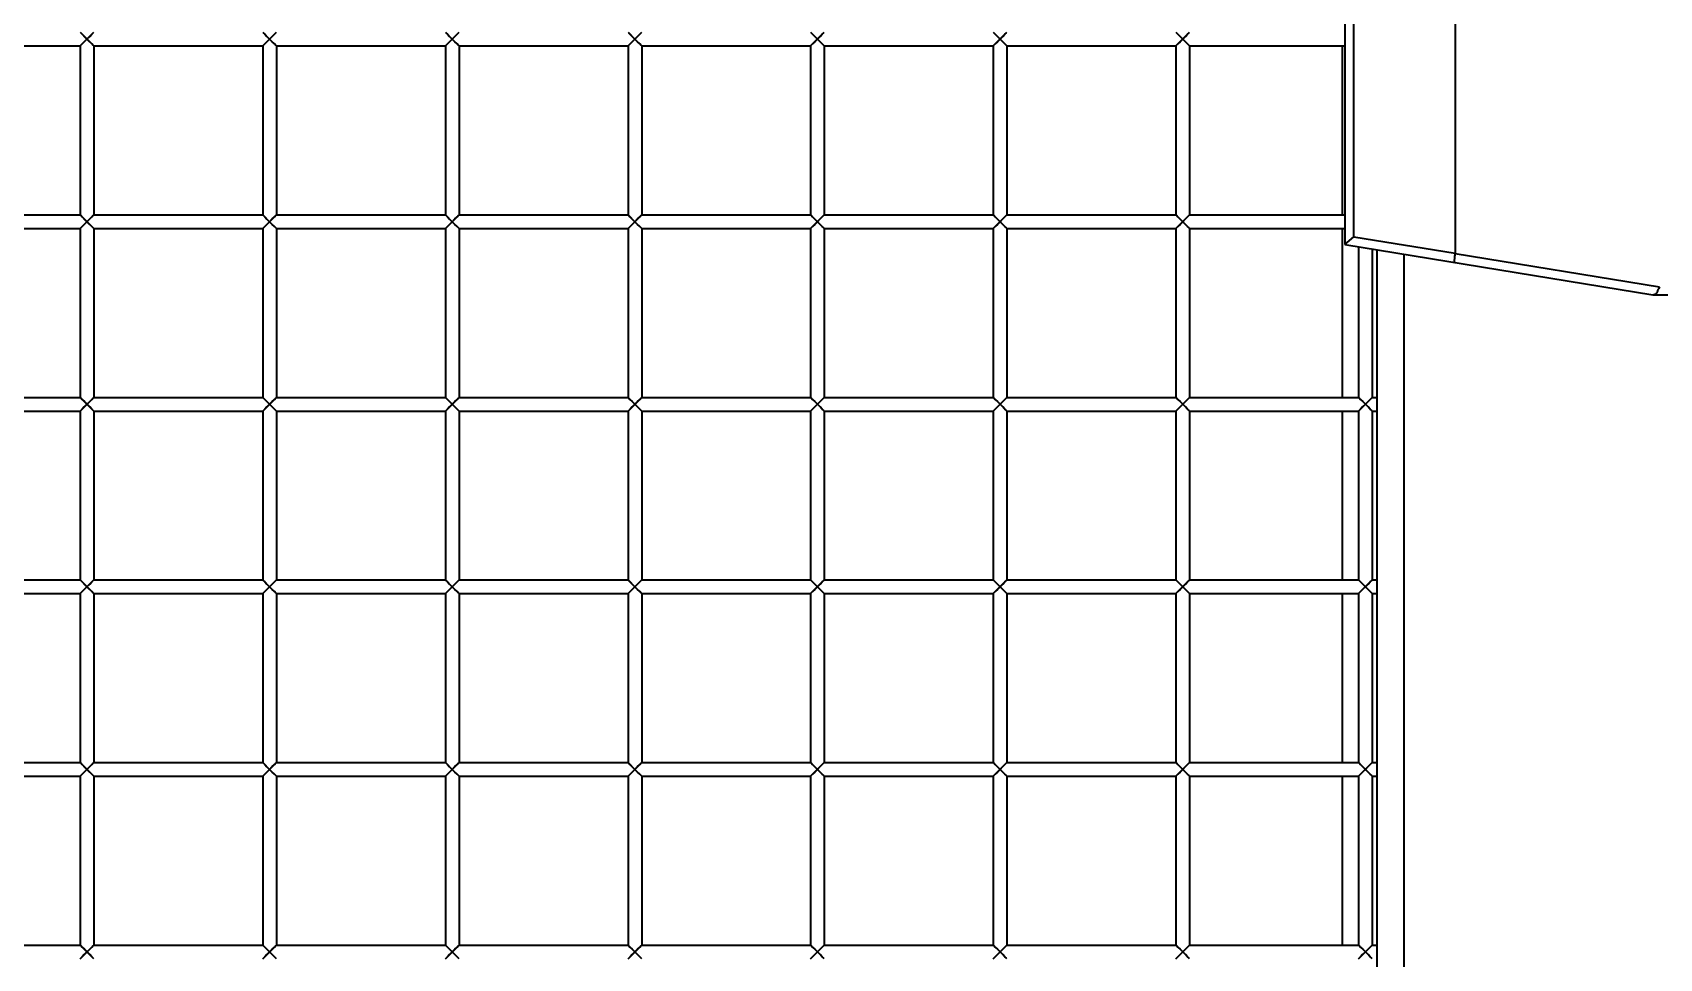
# Model space of a CAD drawing. Header units: millimetres. Extents: x 32496 to 166256, y 3504 to 23939.
# Drawn here: x 70086.1 to 70442.4, y 13026.7 to 13229.6 of the extents above; entities that cross this region are included whole.
import ezdxf

# ---------------------------------------------------------------- set-up
doc = ezdxf.new("R2010")
doc.units = ezdxf.units.MM
doc.layers.get('0').update_dxf_attribs({"lineweight": 35})

# ---------------------------------------------------------------- blocks, each defined once
blk = doc.blocks.new('8-1250')
at = {"linetype": 'Continuous'}
for p, q in [((-2648.43, -33733.37), (-2648.43, -33790.21)), ((-2672.63, -33735.29), (-2672.63, -33788.29)), ((-2670.63, -33786.59), (-2670.63, -33736.99)), ((-2949.63, -33741.79), (-2948.13, -33743.29)), ((-2949.63, -33744.79), (-2946.63, -33741.79)), ((-2909.63, -33741.79), (-2908.13, -33743.29)), ((-2909.63, -33744.79), (-2906.63, -33741.79)), ((-2869.63, -33741.79), (-2868.13, -33743.29)), ((-2869.63, -33744.79), (-2866.63, -33741.79)), ((-2829.63, -33741.79), (-2828.13, -33743.29)), ((-2829.63, -33744.79), (-2826.63, -33741.79)), ((-2789.63, -33741.79), (-2788.13, -33743.29)), ((-2789.63, -33744.79), (-2786.63, -33741.79)), ((-2749.63, -33741.79), (-2748.13, -33743.29)), ((-2749.63, -33744.79), (-2746.63, -33741.79)), ((-2709.63, -33741.79), (-2708.13, -33743.29)), ((-2709.63, -33744.79), (-2706.63, -33741.79)), ((-2986.63, -33744.79), (-2949.63, -33744.79)), ((-2949.63, -33744.79), (-2949.63, -33781.79)), ((-2946.63, -33744.79), (-2948.13, -33743.29)), ((-2946.63, -33744.79), (-2946.63, -33781.79)), ((-2946.63, -33744.79), (-2909.63, -33744.79)), ((-2909.63, -33744.79), (-2909.63, -33781.79)), ((-2906.63, -33744.79), (-2908.13, -33743.29)), ((-2906.63, -33744.79), (-2906.63, -33781.79)), ((-2906.63, -33744.79), (-2869.63, -33744.79)), ((-2869.63, -33744.79), (-2869.63, -33781.79)), ((-2866.63, -33744.79), (-2868.13, -33743.29)), ((-2866.63, -33744.79), (-2866.63, -33781.79)), ((-2866.63, -33744.79), (-2829.63, -33744.79)), ((-2829.63, -33744.79), (-2829.63, -33781.79)), ((-2826.63, -33744.79), (-2828.13, -33743.29)), ((-2826.63, -33744.79), (-2826.63, -33781.79)), ((-2826.63, -33744.79), (-2789.63, -33744.79)), ((-2789.63, -33744.79), (-2789.63, -33781.79)), ((-2786.63, -33744.79), (-2788.13, -33743.29)), ((-2786.63, -33744.79), (-2786.63, -33781.79)), ((-2786.63, -33744.79), (-2749.63, -33744.79)), ((-2749.63, -33744.79), (-2749.63, -33781.79)), ((-2746.63, -33744.79), (-2748.13, -33743.29)), ((-2746.63, -33744.79), (-2746.63, -33781.79)), ((-2746.63, -33744.79), (-2709.63, -33744.79)), ((-2709.63, -33744.79), (-2709.63, -33781.79)), ((-2706.63, -33744.79), (-2708.13, -33743.29)), ((-2706.63, -33744.79), (-2706.63, -33781.79)), ((-2706.63, -33744.79), (-2672.63, -33744.79)), ((-2673.13, -33781.79), (-2673.13, -33744.79)), ((-2986.63, -33781.79), (-2949.63, -33781.79)), ((-2986.63, -33784.79), (-2949.63, -33784.79)), ((-2949.63, -33781.79), (-2948.13, -33783.29)), ((-2949.63, -33784.79), (-2946.63, -33781.79)), ((-2949.63, -33784.79), (-2949.63, -33821.79)), ((-2946.63, -33784.79), (-2948.13, -33783.29)), ((-2946.63, -33781.79), (-2909.63, -33781.79)), ((-2946.63, -33784.79), (-2946.63, -33821.79)), ((-2946.63, -33784.79), (-2909.63, -33784.79)), ((-2909.63, -33781.79), (-2908.13, -33783.29)), ((-2909.63, -33784.79), (-2906.63, -33781.79)), ((-2909.63, -33784.79), (-2909.63, -33821.79)), ((-2906.63, -33784.79), (-2908.13, -33783.29)), ((-2906.63, -33781.79), (-2869.63, -33781.79)), ((-2906.63, -33784.79), (-2906.63, -33821.79)), ((-2906.63, -33784.79), (-2869.63, -33784.79)), ((-2869.63, -33781.79), (-2868.13, -33783.29)), ((-2869.63, -33784.79), (-2866.63, -33781.79)), ((-2869.63, -33784.79), (-2869.63, -33821.79)), ((-2866.63, -33784.79), (-2868.13, -33783.29)), ((-2866.63, -33781.79), (-2829.63, -33781.79)), ((-2866.63, -33784.79), (-2866.63, -33821.79)), ((-2866.63, -33784.79), (-2829.63, -33784.79)), ((-2829.63, -33781.79), (-2828.13, -33783.29)), ((-2829.63, -33784.79), (-2826.63, -33781.79)), ((-2829.63, -33784.79), (-2829.63, -33821.79)), ((-2826.63, -33784.79), (-2828.13, -33783.29)), ((-2826.63, -33781.79), (-2789.63, -33781.79)), ((-2826.63, -33784.79), (-2826.63, -33821.79)), ((-2826.63, -33784.79), (-2789.63, -33784.79)), ((-2789.63, -33781.79), (-2788.13, -33783.29)), ((-2789.63, -33784.79), (-2786.63, -33781.79)), ((-2789.63, -33784.79), (-2789.63, -33821.79)), ((-2786.63, -33784.79), (-2788.13, -33783.29)), ((-2786.63, -33781.79), (-2749.63, -33781.79)), ((-2786.63, -33784.79), (-2786.63, -33821.79)), ((-2786.63, -33784.79), (-2749.63, -33784.79)), ((-2749.63, -33781.79), (-2748.13, -33783.29)), ((-2749.63, -33784.79), (-2746.63, -33781.79)), ((-2749.63, -33784.79), (-2749.63, -33821.79)), ((-2746.63, -33784.79), (-2748.13, -33783.29)), ((-2746.63, -33781.79), (-2709.63, -33781.79)), ((-2746.63, -33784.79), (-2746.63, -33821.79)), ((-2746.63, -33784.79), (-2709.63, -33784.79)), ((-2709.63, -33781.79), (-2708.13, -33783.29)), ((-2709.63, -33784.79), (-2706.63, -33781.79)), ((-2709.63, -33784.79), (-2709.63, -33821.79)), ((-2706.63, -33784.79), (-2708.13, -33783.29)), ((-2706.63, -33781.79), (-2672.63, -33781.79)), ((-2706.63, -33784.79), (-2706.63, -33821.79)), ((-2706.63, -33784.79), (-2672.63, -33784.79)), ((-2673.13, -33821.79), (-2673.13, -33784.79)), ((-2672.63, -33788.29), (-2670.63, -33786.59)), ((-2672.63, -33788.29), (-2605.13, -33799.29)), ((-2670.63, -33786.59), (-2648.43, -33790.21)), ((-2669.63, -33788.78), (-2669.63, -33821.79)), ((-2666.63, -33789.27), (-2666.63, -33821.79)), ((-2665.63, -33789.43), (-2665.63, -34414.79)), ((-2659.63, -34433.17), (-2659.63, -33790.41)), ((-2648.43, -33790.28), (-2603.71, -33797.57)), ((-2605.13, -33799.29), (-2551.63, -33799.29)), ((-2986.63, -33821.79), (-2949.63, -33821.79)), ((-2949.63, -33821.79), (-2948.13, -33823.29)), ((-2949.63, -33824.79), (-2946.63, -33821.79)), ((-2946.63, -33824.79), (-2948.13, -33823.29)), ((-2946.63, -33821.79), (-2909.63, -33821.79)), ((-2909.63, -33821.79), (-2908.13, -33823.29)), ((-2909.63, -33824.79), (-2906.63, -33821.79)), ((-2906.63, -33824.79), (-2908.13, -33823.29)), ((-2906.63, -33821.79), (-2869.63, -33821.79)), ((-2869.63, -33821.79), (-2868.13, -33823.29)), ((-2869.63, -33824.79), (-2866.63, -33821.79)), ((-2866.63, -33824.79), (-2868.13, -33823.29)), ((-2866.63, -33821.79), (-2829.63, -33821.79)), ((-2829.63, -33821.79), (-2828.13, -33823.29)), ((-2829.63, -33824.79), (-2826.63, -33821.79)), ((-2826.63, -33824.79), (-2828.13, -33823.29)), ((-2826.63, -33821.79), (-2789.63, -33821.79)), ((-2789.63, -33821.79), (-2788.13, -33823.29)), ((-2789.63, -33824.79), (-2786.63, -33821.79)), ((-2786.63, -33824.79), (-2788.13, -33823.29)), ((-2786.63, -33821.79), (-2749.63, -33821.79)), ((-2749.63, -33821.79), (-2748.13, -33823.29)), ((-2749.63, -33824.79), (-2746.63, -33821.79)), ((-2746.63, -33824.79), (-2748.13, -33823.29)), ((-2746.63, -33821.79), (-2709.63, -33821.79)), ((-2709.63, -33821.79), (-2708.13, -33823.29)), ((-2709.63, -33824.79), (-2706.63, -33821.79)), ((-2706.63, -33824.79), (-2708.13, -33823.29)), ((-2706.63, -33821.79), (-2669.63, -33821.79)), ((-2669.63, -33821.79), (-2668.13, -33823.29)), ((-2669.63, -33824.79), (-2666.63, -33821.79)), ((-2666.63, -33824.79), (-2668.13, -33823.29)), ((-2666.63, -33821.79), (-2665.63, -33821.79)), ((-2986.63, -33824.79), (-2949.63, -33824.79)), ((-2949.63, -33824.79), (-2949.63, -33861.79)), ((-2946.63, -33824.79), (-2946.63, -33861.79)), ((-2946.63, -33824.79), (-2909.63, -33824.79)), ((-2909.63, -33824.79), (-2909.63, -33861.79)), ((-2906.63, -33824.79), (-2906.63, -33861.79)), ((-2906.63, -33824.79), (-2869.63, -33824.79)), ((-2869.63, -33824.79), (-2869.63, -33861.79)), ((-2866.63, -33824.79), (-2866.63, -33861.79)), ((-2866.63, -33824.79), (-2829.63, -33824.79)), ((-2829.63, -33824.79), (-2829.63, -33861.79)), ((-2826.63, -33824.79), (-2826.63, -33861.79)), ((-2826.63, -33824.79), (-2789.63, -33824.79)), ((-2789.63, -33824.79), (-2789.63, -33861.79)), ((-2786.63, -33824.79), (-2786.63, -33861.79)), ((-2786.63, -33824.79), (-2749.63, -33824.79)), ((-2749.63, -33824.79), (-2749.63, -33861.79)), ((-2746.63, -33824.79), (-2746.63, -33861.79)), ((-2746.63, -33824.79), (-2709.63, -33824.79)), ((-2709.63, -33824.79), (-2709.63, -33861.79)), ((-2706.63, -33824.79), (-2706.63, -33861.79)), ((-2706.63, -33824.79), (-2669.63, -33824.79)), ((-2673.13, -33861.79), (-2673.13, -33824.79)), ((-2669.63, -33824.79), (-2669.63, -33861.79)), ((-2666.63, -33824.79), (-2666.63, -33861.79)), ((-2666.63, -33824.79), (-2665.63, -33824.79)), ((-2986.63, -33861.79), (-2949.63, -33861.79)), ((-2949.63, -33861.79), (-2948.13, -33863.29)), ((-2949.63, -33864.79), (-2946.63, -33861.79)), ((-2946.63, -33864.79), (-2948.13, -33863.29)), ((-2946.63, -33861.79), (-2909.63, -33861.79)), ((-2909.63, -33861.79), (-2908.13, -33863.29)), ((-2909.63, -33864.79), (-2906.63, -33861.79)), ((-2906.63, -33864.79), (-2908.13, -33863.29)), ((-2906.63, -33861.79), (-2869.63, -33861.79)), ((-2869.63, -33861.79), (-2868.13, -33863.29)), ((-2869.63, -33864.79), (-2866.63, -33861.79)), ((-2866.63, -33864.79), (-2868.13, -33863.29)), ((-2866.63, -33861.79), (-2829.63, -33861.79)), ((-2829.63, -33861.79), (-2828.13, -33863.29)), ((-2829.63, -33864.79), (-2826.63, -33861.79)), ((-2826.63, -33864.79), (-2828.13, -33863.29)), ((-2826.63, -33861.79), (-2789.63, -33861.79)), ((-2789.63, -33861.79), (-2788.13, -33863.29)), ((-2789.63, -33864.79), (-2786.63, -33861.79)), ((-2786.63, -33864.79), (-2788.13, -33863.29)), ((-2786.63, -33861.79), (-2749.63, -33861.79)), ((-2749.63, -33861.79), (-2748.13, -33863.29)), ((-2749.63, -33864.79), (-2746.63, -33861.79)), ((-2746.63, -33864.79), (-2748.13, -33863.29)), ((-2746.63, -33861.79), (-2709.63, -33861.79)), ((-2709.63, -33861.79), (-2708.13, -33863.29)), ((-2709.63, -33864.79), (-2706.63, -33861.79)), ((-2706.63, -33864.79), (-2708.13, -33863.29)), ((-2706.63, -33861.79), (-2669.63, -33861.79)), ((-2669.63, -33861.79), (-2668.13, -33863.29)), ((-2669.63, -33864.79), (-2666.63, -33861.79)), ((-2666.63, -33864.79), (-2668.13, -33863.29)), ((-2666.63, -33861.79), (-2665.63, -33861.79)), ((-2986.63, -33864.79), (-2949.63, -33864.79)), ((-2949.63, -33864.79), (-2949.63, -33901.79)), ((-2946.63, -33864.79), (-2946.63, -33901.79)), ((-2946.63, -33864.79), (-2909.63, -33864.79)), ((-2909.63, -33864.79), (-2909.63, -33901.79)), ((-2906.63, -33864.79), (-2906.63, -33901.79)), ((-2906.63, -33864.79), (-2869.63, -33864.79)), ((-2869.63, -33864.79), (-2869.63, -33901.79)), ((-2866.63, -33864.79), (-2866.63, -33901.79)), ((-2866.63, -33864.79), (-2829.63, -33864.79)), ((-2829.63, -33864.79), (-2829.63, -33901.79)), ((-2826.63, -33864.79), (-2826.63, -33901.79)), ((-2826.63, -33864.79), (-2789.63, -33864.79)), ((-2789.63, -33864.79), (-2789.63, -33901.79)), ((-2786.63, -33864.79), (-2786.63, -33901.79)), ((-2786.63, -33864.79), (-2749.63, -33864.79)), ((-2749.63, -33864.79), (-2749.63, -33901.79)), ((-2746.63, -33864.79), (-2746.63, -33901.79)), ((-2746.63, -33864.79), (-2709.63, -33864.79)), ((-2709.63, -33864.79), (-2709.63, -33901.79)), ((-2706.63, -33864.79), (-2706.63, -33901.79)), ((-2706.63, -33864.79), (-2669.63, -33864.79)), ((-2673.13, -33901.79), (-2673.13, -33864.79)), ((-2669.63, -33864.79), (-2669.63, -33901.79)), ((-2666.63, -33864.79), (-2666.63, -33901.79)), ((-2666.63, -33864.79), (-2665.63, -33864.79)), ((-2986.63, -33901.79), (-2949.63, -33901.79)), ((-2949.63, -33901.79), (-2948.13, -33903.29)), ((-2949.63, -33904.79), (-2946.63, -33901.79)), ((-2946.63, -33901.79), (-2909.63, -33901.79)), ((-2909.63, -33901.79), (-2908.13, -33903.29)), ((-2909.63, -33904.79), (-2906.63, -33901.79)), ((-2906.63, -33901.79), (-2869.63, -33901.79)), ((-2869.63, -33901.79), (-2868.13, -33903.29)), ((-2869.63, -33904.79), (-2866.63, -33901.79)), ((-2866.63, -33901.79), (-2829.63, -33901.79)), ((-2829.63, -33901.79), (-2828.13, -33903.29)), ((-2829.63, -33904.79), (-2826.63, -33901.79)), ((-2826.63, -33901.79), (-2789.63, -33901.79)), ((-2789.63, -33901.79), (-2788.13, -33903.29)), ((-2789.63, -33904.79), (-2786.63, -33901.79)), ((-2786.63, -33901.79), (-2749.63, -33901.79)), ((-2749.63, -33901.79), (-2748.13, -33903.29)), ((-2749.63, -33904.79), (-2746.63, -33901.79)), ((-2746.63, -33901.79), (-2709.63, -33901.79)), ((-2709.63, -33901.79), (-2708.13, -33903.29)), ((-2709.63, -33904.79), (-2706.63, -33901.79)), ((-2706.63, -33901.79), (-2669.63, -33901.79)), ((-2669.63, -33901.79), (-2668.13, -33903.29)), ((-2669.63, -33904.79), (-2666.63, -33901.79)), ((-2666.63, -33901.79), (-2665.63, -33901.79)), ((-2986.63, -33904.79), (-2949.63, -33904.79)), ((-2949.63, -33904.79), (-2949.63, -33941.79)), ((-2946.63, -33904.79), (-2948.13, -33903.29)), ((-2946.63, -33904.79), (-2946.63, -33941.79)), ((-2946.63, -33904.79), (-2909.63, -33904.79)), ((-2909.63, -33904.79), (-2909.63, -33941.79)), ((-2906.63, -33904.79), (-2908.13, -33903.29)), ((-2906.63, -33904.79), (-2906.63, -33941.79)), ((-2906.63, -33904.79), (-2869.63, -33904.79)), ((-2869.63, -33904.79), (-2869.63, -33941.79)), ((-2866.63, -33904.79), (-2868.13, -33903.29)), ((-2866.63, -33904.79), (-2866.63, -33941.79)), ((-2866.63, -33904.79), (-2829.63, -33904.79)), ((-2829.63, -33904.79), (-2829.63, -33941.79)), ((-2826.63, -33904.79), (-2828.13, -33903.29)), ((-2826.63, -33904.79), (-2826.63, -33941.79)), ((-2826.63, -33904.79), (-2789.63, -33904.79)), ((-2789.63, -33904.79), (-2789.63, -33941.79)), ((-2786.63, -33904.79), (-2788.13, -33903.29)), ((-2786.63, -33904.79), (-2786.63, -33941.79)), ((-2786.63, -33904.79), (-2749.63, -33904.79)), ((-2749.63, -33904.79), (-2749.63, -33941.79)), ((-2746.63, -33904.79), (-2748.13, -33903.29)), ((-2746.63, -33904.79), (-2746.63, -33941.79)), ((-2746.63, -33904.79), (-2709.63, -33904.79)), ((-2709.63, -33904.79), (-2709.63, -33941.79)), ((-2706.63, -33904.79), (-2708.13, -33903.29)), ((-2706.63, -33904.79), (-2706.63, -33941.79)), ((-2706.63, -33904.79), (-2669.63, -33904.79)), ((-2673.13, -33941.79), (-2673.13, -33904.79)), ((-2669.63, -33904.79), (-2669.63, -33941.79)), ((-2666.63, -33904.79), (-2668.13, -33903.29)), ((-2666.63, -33904.79), (-2666.63, -33941.79)), ((-2666.63, -33904.79), (-2665.63, -33904.79)), ((-2986.63, -33941.79), (-2949.63, -33941.79)), ((-2949.63, -33941.79), (-2948.13, -33943.29)), ((-2949.63, -33944.79), (-2946.63, -33941.79)), ((-2946.63, -33941.79), (-2909.63, -33941.79)), ((-2909.63, -33941.79), (-2908.13, -33943.29)), ((-2909.63, -33944.79), (-2906.63, -33941.79)), ((-2906.63, -33941.79), (-2869.63, -33941.79)), ((-2869.63, -33941.79), (-2868.13, -33943.29)), ((-2869.63, -33944.79), (-2866.63, -33941.79)), ((-2866.63, -33941.79), (-2829.63, -33941.79)), ((-2829.63, -33941.79), (-2828.13, -33943.29)), ((-2829.63, -33944.79), (-2826.63, -33941.79)), ((-2826.63, -33941.79), (-2789.63, -33941.79)), ((-2789.63, -33941.79), (-2788.13, -33943.29)), ((-2789.63, -33944.79), (-2786.63, -33941.79)), ((-2786.63, -33941.79), (-2749.63, -33941.79)), ((-2749.63, -33941.79), (-2748.13, -33943.29)), ((-2749.63, -33944.79), (-2746.63, -33941.79)), ((-2746.63, -33941.79), (-2709.63, -33941.79)), ((-2709.63, -33941.79), (-2708.13, -33943.29)), ((-2709.63, -33944.79), (-2706.63, -33941.79)), ((-2706.63, -33941.79), (-2669.63, -33941.79)), ((-2669.63, -33941.79), (-2668.13, -33943.29)), ((-2669.63, -33944.79), (-2666.63, -33941.79)), ((-2666.63, -33941.79), (-2665.63, -33941.79)), ((-2946.63, -33944.79), (-2948.13, -33943.29)), ((-2906.63, -33944.79), (-2908.13, -33943.29)), ((-2866.63, -33944.79), (-2868.13, -33943.29)), ((-2826.63, -33944.79), (-2828.13, -33943.29)), ((-2786.63, -33944.79), (-2788.13, -33943.29)), ((-2746.63, -33944.79), (-2748.13, -33943.29)), ((-2706.63, -33944.79), (-2708.13, -33943.29)), ((-2666.63, -33944.79), (-2668.13, -33943.29))]:
    blk.add_line(p, q, dxfattribs=at)
for points in [[(-2949.51, -33741.9), (-2949.2, -33742.22), (-2948.71, -33742.71), (-2947.54, -33743.88)], [(-2948.13, -33743.29), (-2947.54, -33742.7), (-2947.07, -33742.23), (-2946.74, -33741.9)], [(-2909.51, -33741.9), (-2909.2, -33742.22), (-2908.71, -33742.71), (-2907.54, -33743.88)], [(-2908.13, -33743.29), (-2907.54, -33742.7), (-2907.07, -33742.23), (-2906.74, -33741.9)], [(-2869.51, -33741.9), (-2869.2, -33742.22), (-2868.71, -33742.71), (-2867.54, -33743.88)], [(-2868.13, -33743.29), (-2867.54, -33742.7), (-2867.07, -33742.23), (-2866.74, -33741.9)], [(-2829.51, -33741.9), (-2829.2, -33742.22), (-2828.71, -33742.71), (-2827.54, -33743.88)], [(-2828.13, -33743.29), (-2827.54, -33742.7), (-2827.07, -33742.23), (-2826.74, -33741.9)], [(-2789.51, -33741.9), (-2789.2, -33742.22), (-2788.71, -33742.71), (-2787.54, -33743.88)], [(-2788.13, -33743.29), (-2787.54, -33742.7), (-2787.07, -33742.23), (-2786.74, -33741.9)], [(-2749.51, -33741.9), (-2749.2, -33742.22), (-2748.71, -33742.71), (-2747.54, -33743.88)], [(-2748.13, -33743.29), (-2747.54, -33742.7), (-2747.07, -33742.23), (-2746.74, -33741.9)], [(-2709.51, -33741.9), (-2709.2, -33742.22), (-2708.71, -33742.71), (-2707.54, -33743.88)], [(-2708.13, -33743.29), (-2707.54, -33742.7), (-2707.07, -33742.23), (-2706.74, -33741.9)], [(-2948.13, -33743.29), (-2948.72, -33743.88), (-2949.19, -33744.35)], [(-2946.74, -33744.67), (-2947.07, -33744.35), (-2947.54, -33743.88)], [(-2908.13, -33743.29), (-2908.72, -33743.88), (-2909.19, -33744.35)], [(-2906.74, -33744.67), (-2907.07, -33744.35), (-2907.54, -33743.88)], [(-2868.13, -33743.29), (-2868.72, -33743.88), (-2869.19, -33744.35)], [(-2866.74, -33744.67), (-2867.07, -33744.35), (-2867.54, -33743.88)], [(-2828.13, -33743.29), (-2828.72, -33743.88), (-2829.19, -33744.35)], [(-2826.74, -33744.67), (-2827.07, -33744.35), (-2827.54, -33743.88)], [(-2788.13, -33743.29), (-2788.72, -33743.88), (-2789.19, -33744.35)], [(-2786.74, -33744.67), (-2787.07, -33744.35), (-2787.54, -33743.88)], [(-2748.13, -33743.29), (-2748.72, -33743.88), (-2749.19, -33744.35)], [(-2746.74, -33744.67), (-2747.07, -33744.35), (-2747.54, -33743.88)], [(-2708.13, -33743.29), (-2708.72, -33743.88), (-2709.19, -33744.35)], [(-2706.74, -33744.67), (-2707.07, -33744.35), (-2707.54, -33743.88)], [(-2949.51, -33781.9), (-2949.2, -33782.22), (-2948.71, -33782.71), (-2947.54, -33783.88)], [(-2948.13, -33783.29), (-2948.72, -33783.88), (-2949.19, -33784.35)], [(-2948.13, -33783.29), (-2947.54, -33782.7), (-2947.07, -33782.23), (-2946.74, -33781.9)], [(-2946.74, -33784.67), (-2947.07, -33784.35), (-2947.54, -33783.88)], [(-2909.51, -33781.9), (-2909.2, -33782.22), (-2908.71, -33782.71), (-2907.54, -33783.88)], [(-2908.13, -33783.29), (-2908.72, -33783.88), (-2909.19, -33784.35)], [(-2908.13, -33783.29), (-2907.54, -33782.7), (-2907.07, -33782.23), (-2906.74, -33781.9)], [(-2906.74, -33784.67), (-2907.07, -33784.35), (-2907.54, -33783.88)], [(-2869.51, -33781.9), (-2869.2, -33782.22), (-2868.71, -33782.71), (-2867.54, -33783.88)], [(-2868.13, -33783.29), (-2868.72, -33783.88), (-2869.19, -33784.35)], [(-2868.13, -33783.29), (-2867.54, -33782.7), (-2867.07, -33782.23), (-2866.74, -33781.9)], [(-2866.74, -33784.67), (-2867.07, -33784.35), (-2867.54, -33783.88)], [(-2829.51, -33781.9), (-2829.2, -33782.22), (-2828.71, -33782.71), (-2827.54, -33783.88)], [(-2828.13, -33783.29), (-2828.72, -33783.88), (-2829.19, -33784.35)], [(-2828.13, -33783.29), (-2827.54, -33782.7), (-2827.07, -33782.23), (-2826.74, -33781.9)], [(-2826.74, -33784.67), (-2827.07, -33784.35), (-2827.54, -33783.88)], [(-2789.51, -33781.9), (-2789.2, -33782.22), (-2788.71, -33782.71), (-2787.54, -33783.88)], [(-2788.13, -33783.29), (-2788.72, -33783.88), (-2789.19, -33784.35)], [(-2788.13, -33783.29), (-2787.54, -33782.7), (-2787.07, -33782.23), (-2786.74, -33781.9)], [(-2786.74, -33784.67), (-2787.07, -33784.35), (-2787.54, -33783.88)], [(-2749.51, -33781.9), (-2749.2, -33782.22), (-2748.71, -33782.71), (-2747.54, -33783.88)], [(-2748.13, -33783.29), (-2748.72, -33783.88), (-2749.19, -33784.35)], [(-2748.13, -33783.29), (-2747.54, -33782.7), (-2747.07, -33782.23), (-2746.74, -33781.9)], [(-2746.74, -33784.67), (-2747.07, -33784.35), (-2747.54, -33783.88)], [(-2709.51, -33781.9), (-2709.2, -33782.22), (-2708.71, -33782.71), (-2707.54, -33783.88)], [(-2708.13, -33783.29), (-2708.72, -33783.88), (-2709.19, -33784.35)], [(-2708.13, -33783.29), (-2707.54, -33782.7), (-2707.07, -33782.23), (-2706.74, -33781.9)], [(-2706.74, -33784.67), (-2707.07, -33784.35), (-2707.54, -33783.88)], [(-2949.51, -33821.9), (-2949.2, -33822.22), (-2948.71, -33822.71), (-2947.54, -33823.88)], [(-2948.13, -33823.29), (-2948.72, -33823.88), (-2949.19, -33824.35)], [(-2948.13, -33823.29), (-2947.54, -33822.7), (-2947.07, -33822.23), (-2946.74, -33821.9)], [(-2946.74, -33824.67), (-2947.07, -33824.35), (-2947.54, -33823.88)], [(-2909.51, -33821.9), (-2909.2, -33822.22), (-2908.71, -33822.71), (-2907.54, -33823.88)], [(-2908.13, -33823.29), (-2908.72, -33823.88), (-2909.19, -33824.35)], [(-2908.13, -33823.29), (-2907.54, -33822.7), (-2907.07, -33822.23), (-2906.74, -33821.9)], [(-2906.74, -33824.67), (-2907.07, -33824.35), (-2907.54, -33823.88)], [(-2869.51, -33821.9), (-2869.2, -33822.22), (-2868.71, -33822.71), (-2867.54, -33823.88)], [(-2868.13, -33823.29), (-2868.72, -33823.88), (-2869.19, -33824.35)], [(-2868.13, -33823.29), (-2867.54, -33822.7), (-2867.07, -33822.23), (-2866.74, -33821.9)], [(-2866.74, -33824.67), (-2867.07, -33824.35), (-2867.54, -33823.88)], [(-2829.51, -33821.9), (-2829.2, -33822.22), (-2828.71, -33822.71), (-2827.54, -33823.88)], [(-2828.13, -33823.29), (-2828.72, -33823.88), (-2829.19, -33824.35)], [(-2828.13, -33823.29), (-2827.54, -33822.7), (-2827.07, -33822.23), (-2826.74, -33821.9)], [(-2826.74, -33824.67), (-2827.07, -33824.35), (-2827.54, -33823.88)], [(-2789.51, -33821.9), (-2789.2, -33822.22), (-2788.71, -33822.71), (-2787.54, -33823.88)], [(-2788.13, -33823.29), (-2788.72, -33823.88), (-2789.19, -33824.35)], [(-2788.13, -33823.29), (-2787.54, -33822.7), (-2787.07, -33822.23), (-2786.74, -33821.9)], [(-2786.74, -33824.67), (-2787.07, -33824.35), (-2787.54, -33823.88)], [(-2749.51, -33821.9), (-2749.2, -33822.22), (-2748.71, -33822.71), (-2747.54, -33823.88)], [(-2748.13, -33823.29), (-2748.72, -33823.88), (-2749.19, -33824.35)], [(-2748.13, -33823.29), (-2747.54, -33822.7), (-2747.07, -33822.23), (-2746.74, -33821.9)], [(-2746.74, -33824.67), (-2747.07, -33824.35), (-2747.54, -33823.88)], [(-2709.51, -33821.9), (-2709.2, -33822.22), (-2708.71, -33822.71), (-2707.54, -33823.88)], [(-2708.13, -33823.29), (-2708.72, -33823.88), (-2709.19, -33824.35)], [(-2708.13, -33823.29), (-2707.54, -33822.7), (-2707.07, -33822.23), (-2706.74, -33821.9)], [(-2706.74, -33824.67), (-2707.07, -33824.35), (-2707.54, -33823.88)], [(-2669.51, -33821.9), (-2669.2, -33822.22), (-2668.71, -33822.71), (-2667.54, -33823.88)], [(-2668.13, -33823.29), (-2668.72, -33823.88), (-2669.19, -33824.35)], [(-2668.13, -33823.29), (-2667.54, -33822.7), (-2667.07, -33822.23), (-2666.74, -33821.9)], [(-2666.74, -33824.67), (-2667.07, -33824.35), (-2667.54, -33823.88)], [(-2949.51, -33861.9), (-2949.2, -33862.22), (-2948.71, -33862.71), (-2947.54, -33863.88)], [(-2948.13, -33863.29), (-2948.72, -33863.88), (-2949.19, -33864.35)], [(-2948.13, -33863.29), (-2947.54, -33862.7), (-2947.07, -33862.23), (-2946.74, -33861.9)], [(-2909.51, -33861.9), (-2909.2, -33862.22), (-2908.71, -33862.71), (-2907.54, -33863.88)], [(-2908.13, -33863.29), (-2908.72, -33863.88), (-2909.19, -33864.35)], [(-2908.13, -33863.29), (-2907.54, -33862.7), (-2907.07, -33862.23), (-2906.74, -33861.9)], [(-2869.51, -33861.9), (-2869.2, -33862.22), (-2868.71, -33862.71), (-2867.54, -33863.88)], [(-2868.13, -33863.29), (-2868.72, -33863.88), (-2869.19, -33864.35)], [(-2868.13, -33863.29), (-2867.54, -33862.7), (-2867.07, -33862.23), (-2866.74, -33861.9)], [(-2829.51, -33861.9), (-2829.2, -33862.22), (-2828.71, -33862.71), (-2827.54, -33863.88)], [(-2828.13, -33863.29), (-2828.72, -33863.88), (-2829.19, -33864.35)], [(-2828.13, -33863.29), (-2827.54, -33862.7), (-2827.07, -33862.23), (-2826.74, -33861.9)], [(-2789.51, -33861.9), (-2789.2, -33862.22), (-2788.71, -33862.71), (-2787.54, -33863.88)], [(-2788.13, -33863.29), (-2788.72, -33863.88), (-2789.19, -33864.35)], [(-2788.13, -33863.29), (-2787.54, -33862.7), (-2787.07, -33862.23), (-2786.74, -33861.9)], [(-2749.51, -33861.9), (-2749.2, -33862.22), (-2748.71, -33862.71), (-2747.54, -33863.88)], [(-2748.13, -33863.29), (-2748.72, -33863.88), (-2749.19, -33864.35)], [(-2748.13, -33863.29), (-2747.54, -33862.7), (-2747.07, -33862.23), (-2746.74, -33861.9)], [(-2709.51, -33861.9), (-2709.2, -33862.22), (-2708.71, -33862.71), (-2707.54, -33863.88)], [(-2708.13, -33863.29), (-2708.72, -33863.88), (-2709.19, -33864.35)], [(-2708.13, -33863.29), (-2707.54, -33862.7), (-2707.07, -33862.23), (-2706.74, -33861.9)], [(-2669.51, -33861.9), (-2669.2, -33862.22), (-2668.71, -33862.71), (-2667.54, -33863.88)], [(-2668.13, -33863.29), (-2668.72, -33863.88), (-2669.19, -33864.35)], [(-2668.13, -33863.29), (-2667.54, -33862.7), (-2667.07, -33862.23), (-2666.74, -33861.9)], [(-2946.74, -33864.67), (-2947.07, -33864.35), (-2947.54, -33863.88)], [(-2906.74, -33864.67), (-2907.07, -33864.35), (-2907.54, -33863.88)], [(-2866.74, -33864.67), (-2867.07, -33864.35), (-2867.54, -33863.88)], [(-2826.74, -33864.67), (-2827.07, -33864.35), (-2827.54, -33863.88)], [(-2786.74, -33864.67), (-2787.07, -33864.35), (-2787.54, -33863.88)], [(-2746.74, -33864.67), (-2747.07, -33864.35), (-2747.54, -33863.88)], [(-2706.74, -33864.67), (-2707.07, -33864.35), (-2707.54, -33863.88)], [(-2666.74, -33864.67), (-2667.07, -33864.35), (-2667.54, -33863.88)], [(-2949.51, -33901.9), (-2949.2, -33902.22), (-2948.71, -33902.71), (-2947.54, -33903.88)], [(-2948.13, -33903.29), (-2947.54, -33902.7), (-2947.07, -33902.23), (-2946.74, -33901.9)], [(-2909.51, -33901.9), (-2909.2, -33902.22), (-2908.71, -33902.71), (-2907.54, -33903.88)], [(-2908.13, -33903.29), (-2907.54, -33902.7), (-2907.07, -33902.23), (-2906.74, -33901.9)], [(-2869.51, -33901.9), (-2869.2, -33902.22), (-2868.71, -33902.71), (-2867.54, -33903.88)], [(-2868.13, -33903.29), (-2867.54, -33902.7), (-2867.07, -33902.23), (-2866.74, -33901.9)], [(-2829.51, -33901.9), (-2829.2, -33902.22), (-2828.71, -33902.71), (-2827.54, -33903.88)], [(-2828.13, -33903.29), (-2827.54, -33902.7), (-2827.07, -33902.23), (-2826.74, -33901.9)], [(-2789.51, -33901.9), (-2789.2, -33902.22), (-2788.71, -33902.71), (-2787.54, -33903.88)], [(-2788.13, -33903.29), (-2787.54, -33902.7), (-2787.07, -33902.23), (-2786.74, -33901.9)], [(-2749.51, -33901.9), (-2749.2, -33902.22), (-2748.71, -33902.71), (-2747.54, -33903.88)], [(-2748.13, -33903.29), (-2747.54, -33902.7), (-2747.07, -33902.23), (-2746.74, -33901.9)], [(-2709.51, -33901.9), (-2709.2, -33902.22), (-2708.71, -33902.71), (-2707.54, -33903.88)], [(-2708.13, -33903.29), (-2707.54, -33902.7), (-2707.07, -33902.23), (-2706.74, -33901.9)], [(-2669.51, -33901.9), (-2669.2, -33902.22), (-2668.71, -33902.71), (-2667.54, -33903.88)], [(-2668.13, -33903.29), (-2667.54, -33902.7), (-2667.07, -33902.23), (-2666.74, -33901.9)], [(-2948.13, -33903.29), (-2948.72, -33903.88), (-2949.19, -33904.35)], [(-2946.74, -33904.67), (-2947.07, -33904.35), (-2947.54, -33903.88)], [(-2908.13, -33903.29), (-2908.72, -33903.88), (-2909.19, -33904.35)], [(-2906.74, -33904.67), (-2907.07, -33904.35), (-2907.54, -33903.88)], [(-2868.13, -33903.29), (-2868.72, -33903.88), (-2869.19, -33904.35)], [(-2866.74, -33904.67), (-2867.07, -33904.35), (-2867.54, -33903.88)], [(-2828.13, -33903.29), (-2828.72, -33903.88), (-2829.19, -33904.35)], [(-2826.74, -33904.67), (-2827.07, -33904.35), (-2827.54, -33903.88)], [(-2788.13, -33903.29), (-2788.72, -33903.88), (-2789.19, -33904.35)], [(-2786.74, -33904.67), (-2787.07, -33904.35), (-2787.54, -33903.88)], [(-2748.13, -33903.29), (-2748.72, -33903.88), (-2749.19, -33904.35)], [(-2746.74, -33904.67), (-2747.07, -33904.35), (-2747.54, -33903.88)], [(-2708.13, -33903.29), (-2708.72, -33903.88), (-2709.19, -33904.35)], [(-2706.74, -33904.67), (-2707.07, -33904.35), (-2707.54, -33903.88)], [(-2668.13, -33903.29), (-2668.72, -33903.88), (-2669.19, -33904.35)], [(-2666.74, -33904.67), (-2667.07, -33904.35), (-2667.54, -33903.88)], [(-2949.51, -33941.9), (-2949.2, -33942.22), (-2948.71, -33942.71), (-2947.54, -33943.88)], [(-2948.13, -33943.29), (-2948.72, -33943.88), (-2949.19, -33944.35)], [(-2948.13, -33943.29), (-2947.54, -33942.7), (-2947.07, -33942.23), (-2946.74, -33941.9)], [(-2946.74, -33944.67), (-2947.07, -33944.35), (-2947.54, -33943.88)], [(-2909.51, -33941.9), (-2909.2, -33942.22), (-2908.71, -33942.71), (-2907.54, -33943.88)], [(-2908.13, -33943.29), (-2908.72, -33943.88), (-2909.19, -33944.35)], [(-2908.13, -33943.29), (-2907.54, -33942.7), (-2907.07, -33942.23), (-2906.74, -33941.9)], [(-2906.74, -33944.67), (-2907.07, -33944.35), (-2907.54, -33943.88)], [(-2869.51, -33941.9), (-2869.2, -33942.22), (-2868.71, -33942.71), (-2867.54, -33943.88)], [(-2868.13, -33943.29), (-2868.72, -33943.88), (-2869.19, -33944.35)], [(-2868.13, -33943.29), (-2867.54, -33942.7), (-2867.07, -33942.23), (-2866.74, -33941.9)], [(-2866.74, -33944.67), (-2867.07, -33944.35), (-2867.54, -33943.88)], [(-2829.51, -33941.9), (-2829.2, -33942.22), (-2828.71, -33942.71), (-2827.54, -33943.88)], [(-2828.13, -33943.29), (-2828.72, -33943.88), (-2829.19, -33944.35)], [(-2828.13, -33943.29), (-2827.54, -33942.7), (-2827.07, -33942.23), (-2826.74, -33941.9)], [(-2826.74, -33944.67), (-2827.07, -33944.35), (-2827.54, -33943.88)], [(-2789.51, -33941.9), (-2789.2, -33942.22), (-2788.71, -33942.71), (-2787.54, -33943.88)], [(-2788.13, -33943.29), (-2788.72, -33943.88), (-2789.19, -33944.35)], [(-2788.13, -33943.29), (-2787.54, -33942.7), (-2787.07, -33942.23), (-2786.74, -33941.9)], [(-2786.74, -33944.67), (-2787.07, -33944.35), (-2787.54, -33943.88)], [(-2749.51, -33941.9), (-2749.2, -33942.22), (-2748.71, -33942.71), (-2747.54, -33943.88)], [(-2748.13, -33943.29), (-2748.72, -33943.88), (-2749.19, -33944.35)], [(-2748.13, -33943.29), (-2747.54, -33942.7), (-2747.07, -33942.23), (-2746.74, -33941.9)], [(-2746.74, -33944.67), (-2747.07, -33944.35), (-2747.54, -33943.88)], [(-2709.51, -33941.9), (-2709.2, -33942.22), (-2708.71, -33942.71), (-2707.54, -33943.88)], [(-2708.13, -33943.29), (-2708.72, -33943.88), (-2709.19, -33944.35)], [(-2708.13, -33943.29), (-2707.54, -33942.7), (-2707.07, -33942.23), (-2706.74, -33941.9)], [(-2706.74, -33944.67), (-2707.07, -33944.35), (-2707.54, -33943.88)], [(-2669.51, -33941.9), (-2669.2, -33942.22), (-2668.71, -33942.71), (-2667.54, -33943.88)], [(-2668.13, -33943.29), (-2668.72, -33943.88), (-2669.19, -33944.35)], [(-2668.13, -33943.29), (-2667.54, -33942.7), (-2667.07, -33942.23), (-2666.74, -33941.9)], [(-2666.74, -33944.67), (-2667.07, -33944.35), (-2667.54, -33943.88)]]:
    blk.add_lwpolyline(points, dxfattribs=at)
blk.add_ellipse((-2656.57, -33788.88), major_axis=(8.14, -1.41), ratio=0.241938, start_param=0.003565, end_param=0.041927, dxfattribs=at)
for points, knots in [([(-2648.51, -33792.22), (-2648.53, -33792.22), (-2648.55, -33792.18), (-2648.56, -33792.12), (-2648.58, -33792.03), (-2648.59, -33791.86), (-2648.58, -33791.52), (-2648.53, -33790.98), (-2648.47, -33790.53), (-2648.43, -33790.28)], [0, 0, 0, 0, 0.029584, 0.055174, 0.088913, 0.180604, 0.302705, 0.62104, 1, 1, 1, 1]), ([(-2603.71, -33797.57), (-2603.83, -33797.79), (-2604.03, -33798.2), (-2604.25, -33798.7), (-2604.44, -33799.01), (-2604.58, -33799.18), (-2604.77, -33799.28), (-2604.91, -33799.29), (-2604.98, -33799.29)], [0, 0, 0, 0, 0.332942, 0.613322, 0.724857, 0.81841, 0.904497, 1, 1, 1, 1])]:
    blk.add_open_spline(points, degree=3, knots=knots, dxfattribs=at)

msp = doc.modelspace()

# ---------------------------------------------------------------- block references
at = {"color": 6}
msp.add_blockref('8-1250', (73046.131, 46971.457), dxfattribs=at)

doc.saveas('drawing.dxf')
